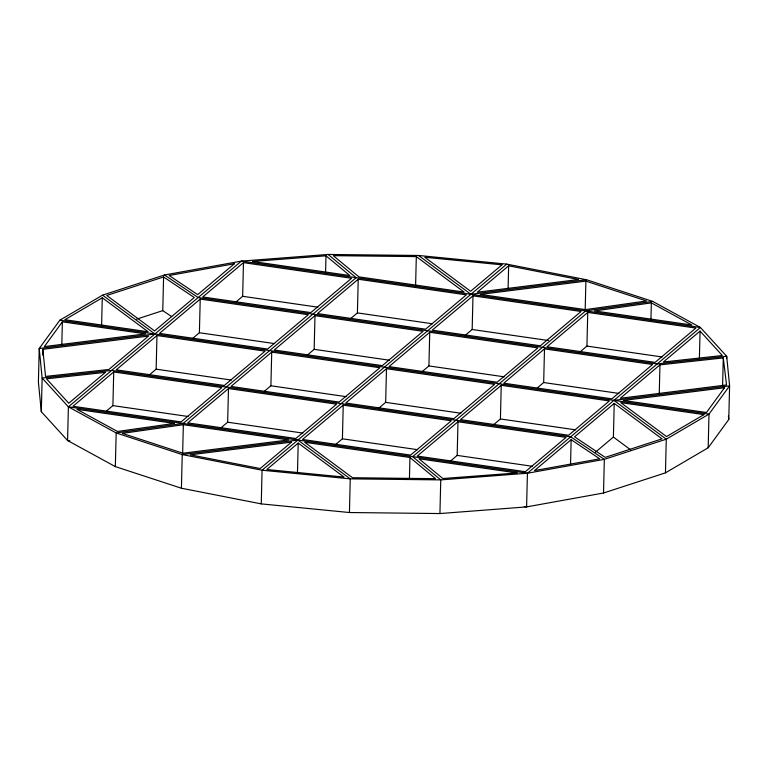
<?xml version="1.0" encoding="UTF-8"?>
<svg xmlns="http://www.w3.org/2000/svg" width="768" height="768" viewBox="0 0 768 768"><rect width="100%" height="100%" fill="white"/><g stroke="black" fill="none" stroke-linecap="round" stroke-linejoin="round"><path stroke-width="1.15" d="M41.318 411.706L42.144 378.048L39.226 348.499L59.827 320.227L102.547 295.152L164.477 274.992L241.402 261.101L328.07 254.448L418.57 255.475L506.746 264.115L586.589 279.773L652.656 301.392L700.435 327.494L726.682 356.294L729.6 385.843L728.774 419.501L708.173 447.773L665.453 472.848L603.523 493.008L526.598 506.899L439.93 513.552L349.43 512.525L261.254 503.885L181.411 488.227L115.344 466.608L67.565 440.506L41.318 411.706L38.4 382.157L39.226 348.499L154.896 333.974L102.547 295.152M42.72 355.123L42.854 349.315L148.531 336.048L108.864 369.466L45.533 376.426L42.854 349.315M61.805 345.053L62.371 321.83L145.594 333.869L44.333 346.589L62.371 321.83M665.453 472.848L666.269 439.19L613.93 400.358L729.6 385.843L708.998 414.115L666.269 439.19L604.339 459.35L570.672 436.8L111.638 370.416L42.144 378.048L68.39 406.848L67.565 440.506L69.936 440.851M101.606 325.622L102.278 297.773L64.877 319.718L148.109 331.757L102.278 297.773M106.56 410.947L112.896 405.61L113.722 371.952L221.818 387.59L181.075 421.91L72.979 406.272L113.722 371.952M115.344 466.608L116.17 432.95L68.39 406.848L241.402 261.101L700.435 327.494L527.424 473.232L440.755 479.894L350.246 478.867L262.07 470.227L182.237 454.57L116.17 432.95L183.149 423.446L356.16 277.699L328.07 254.448M148.906 375.274L156.144 369.178L156.97 335.52L265.066 351.149L224.323 385.469L116.227 369.84L156.97 335.52M171.677 316.598L162.768 310.637L163.594 276.97L106.771 295.478L154.598 330.941L194.266 297.523L163.594 276.97M181.411 488.227L182.237 454.57L297.907 440.045L350.246 478.867L349.43 512.525M182.64 453.734L183.35 424.714L288.605 439.939L182.928 453.206L122.323 433.373L183.35 424.714M193.066 338.083L199.402 332.736L200.227 299.078L308.323 314.717L267.581 349.037L159.485 333.398L200.227 299.078M220.406 428.314L227.654 422.208L228.48 388.55L336.576 404.179L295.834 438.499L187.738 422.87L228.48 388.55M235.411 302.41L242.65 296.304L243.475 262.646L351.571 278.275L310.829 312.595L202.733 296.966L243.475 262.646M261.254 503.885L262.07 470.227L506.746 264.115M264.566 391.114L270.902 385.776L271.728 352.109L379.824 367.747L339.082 402.067L230.986 386.438L271.728 352.109M297.466 473.261L298.205 443.078L344.035 477.062L266.832 469.507L298.205 443.078M306.912 355.44L314.16 349.334L314.986 315.677L423.082 331.306L382.339 365.635L274.243 349.997L314.986 315.677M325.584 272.074L325.987 255.821L252.47 261.466L349.814 275.539L325.987 255.821M335.165 444.912L342.413 438.806L343.238 405.149L451.325 420.778L410.592 455.098L302.496 439.469L343.238 405.149M350.17 318.998L357.408 312.902L358.234 279.235L466.33 294.874L425.587 329.194L317.491 313.565L358.234 279.235M378.422 408.47L385.661 402.365L386.486 368.707L494.582 384.346L453.84 418.666L345.744 403.027L386.486 368.707M409.44 478.378L409.949 457.488L304.694 442.262L352.512 477.734L435.542 478.675L409.949 457.488M415.603 285.629L416.314 256.608L333.283 255.667L358.877 276.854L464.131 292.08L416.314 256.608M421.67 372.038L428.918 365.933L429.744 332.275L537.84 347.904L497.098 382.224L389.002 366.595L429.744 332.275M439.93 513.552L440.755 479.894L412.666 456.643L585.677 310.896L652.656 301.392M449.923 461.501L457.171 455.405L457.997 421.747L566.083 437.376L525.35 471.696L417.254 456.067L457.997 421.747M464.928 335.597L472.166 329.501L472.992 295.834L581.088 311.472L540.346 345.792L432.25 330.154L472.992 295.834M493.181 425.069L500.419 418.963L501.245 385.306L609.341 400.934L568.598 435.264L460.502 419.626L501.245 385.306M508.109 287.856L508.646 265.795L578.544 279.514L477.283 292.224L508.646 265.795M603.523 493.008L604.339 459.35L527.424 473.232L526.598 506.899L524.237 506.554M537.341 387.869L543.677 382.531L544.502 348.874L652.598 364.502L611.856 398.822L503.76 383.194L544.502 348.874M570.547 464.074L571.142 439.699L599.702 458.822L534.451 470.602L571.142 439.699M585.178 310.147L585.888 281.136L480.211 294.403L585.475 309.629L646.493 300.97L585.888 281.136M579.686 352.195L586.925 346.09L587.75 312.432L695.846 328.07L655.104 362.39L547.008 346.752L587.75 312.432M595.373 452.246L613.402 437.059L614.227 403.402L662.045 438.864L605.232 457.363L574.56 436.819L614.227 403.402M650.918 320.285L651.341 302.87L594.528 310.934L691.872 325.018L651.341 302.87M659.251 393.888L659.962 364.867L723.283 357.917L726.528 384.95L620.294 398.294L659.962 364.867M699.418 357.782L700.07 331.085L663.379 361.997L722.333 355.517L700.07 331.085M708.173 447.773L708.998 414.115L59.827 320.227M722.602 385.776L723.283 357.917M726.624 358.618L726.682 356.294L657.178 363.926L198.144 297.542L164.477 274.992M136.637 319.142L162.768 310.637M586.589 279.773L470.918 294.298L418.57 255.475M242.65 296.304L317.846 307.181M357.408 312.902L432.605 323.779M472.166 329.501L548.544 340.541M586.925 346.09L662.122 356.966M199.402 332.736L274.598 343.613M314.16 349.334L389.357 360.211M428.918 365.933L504.115 376.81M543.677 382.531L618.874 393.408M156.144 369.178L231.341 380.054M270.902 385.776L346.099 396.653M385.661 402.365L460.858 413.242M500.419 418.963L575.616 429.84M112.896 405.61L188.093 416.486M227.654 422.208L302.851 433.085M342.413 438.806L417.61 449.683M457.171 455.405L532.368 466.282M68.39 406.848L527.424 473.232M613.402 437.059L630.624 449.827M728.429 415.958L728.774 419.501M724.493 387.754L706.454 412.502L623.222 400.464L724.493 387.754M105.446 372.346L68.755 403.248L46.493 378.816L105.446 372.346M234.374 263.741L197.683 294.643L169.123 275.51L234.374 263.741M291.542 442.118L260.17 468.538L190.282 454.829L291.542 442.118M501.984 264.835L470.621 291.264L424.79 257.27L501.984 264.835M703.939 414.624L666.538 436.57L620.717 402.586L703.939 414.624M174.288 423.408L117.475 431.462L76.944 409.325L174.288 423.408M516.979 472.963L442.838 478.522L419.011 458.794L516.979 472.963"/></g></svg>
